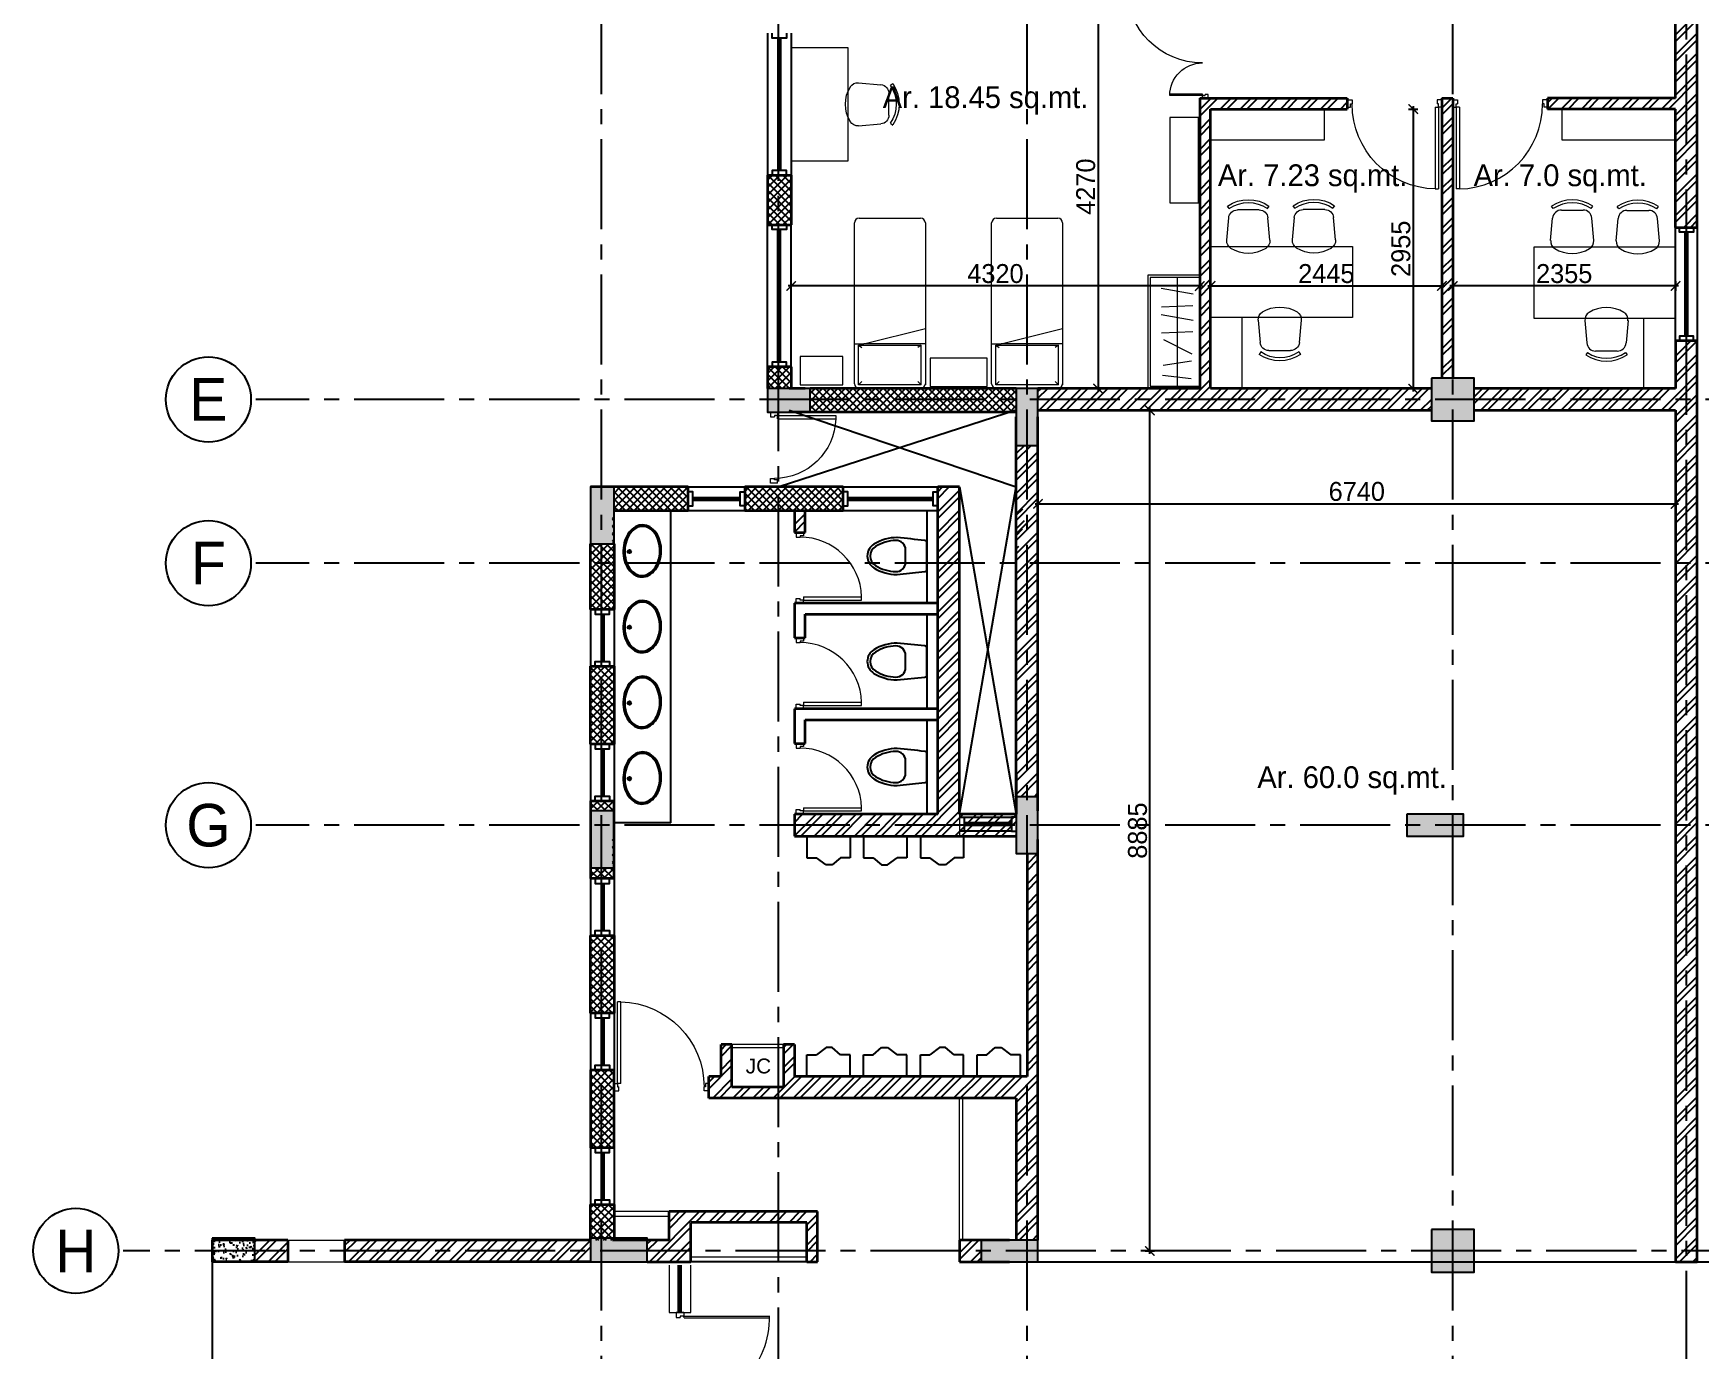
# Model space of a CAD drawing. Header units: millimetres. Extents: x -276609 to 1081398, y -453808 to 472098.
# Drawn here: x 100611 to 118227, y 229226 to 243140 of the extents above; entities that cross this region are included whole.
import ezdxf
from ezdxf.enums import TextEntityAlignment as Align

# ---------------------------------------------------------------- set-up
doc = ezdxf.new("R2010")
doc.units = ezdxf.units.MM
doc.header["$MEASUREMENT"] = 0
doc.linetypes.add('CENTER2', pattern=[28.575, 19.05, -3.175, 3.175, -3.175])
for name, color, linetype in [('A-Anno Tags', 6, 'Continuous'), ('A-Elevation', 4, 'Continuous'), ('A-Sanitory', 181, 'Continuous'), ('A-Steps', 3, 'Continuous'), ('A-Wall Patt', 8, 'Continuous'), ('A-Window', 4, 'Continuous'), ('Anno_Frames', 7, 'Continuous'), ('Anno_Labels', 7, 'Continuous'), ('AREA', 7, 'Continuous'), ('S-Conc Patt', 9, 'Continuous')]:
    doc.layers.add(name, color=color, linetype=linetype)
doc.layers.add('A-Anno-Grid Lines', color=7, linetype='Continuous', true_color=0xbbc3bd)
for name, color, linetype, lineweight in [('A-Detail Lines', 241, 'Continuous', 25), ('A-Door', 4, 'Continuous', 9), ('A-Wall Sec', 1, 'Continuous', 20), ('S-Concrete', 40, 'Continuous', 25)]:
    doc.layers.add(name, color=color, linetype=linetype, lineweight=lineweight)
doc.layers.add('I-Furniture', color=7, linetype='Continuous', lineweight=20, true_color=0xb35900)
doc.styles.get("Standard").update_dxf_attribs({"font": ''})
doc.styles.get('Standard').set_extended_font_data('Gill Sans MT')
doc.dimstyles.new('IIITD_WD_M @ 100', dxfattribs={"dimscale": 100, "dimtxt": 1, "dimasz": 1, "dimexe": 0.5, "dimexo": 0.25, "dimgap": 0.3, "dimtad": 1, "dimdec": 0, "dimrnd": 1, "dimzin": 0, "dimdsep": 46, "dimtxsty": 'Standard', "dimblk": 'ARCHTICK', "dimcen": 0.2, "dimdle": 0.3, "dimclrd": 256, "dimclre": 256, "dimclrt": 256, "dimadec": 0, "dimazin": 0, "dimtfac": 1, "dimtdec": 0, "dimtofl": 0, "dimtmove": 0, "dimatfit": 0, "dimfxl": 0.5, "dimfxlon": 1, "dimtolj": 1, "dimtzin": 0, "dimlwd": -1, "dimlwe": -1, "dimarcsym": 0})
pattern_1 = [(45, (-365189.19, 77736.39), (-106.066017, 106.066017), []), (45, (-365118.48, 77736.39), (-106.066017, 106.066017), [])]
pattern_2 = [(45, (-368696.8, 74681.237), (-39.7747564, 39.7747564), []), (135, (-368696.8, 74681.237), (-39.7747564, -39.7747564), [])]
pattern_3 = [(45, (-368696.8, 75371.237), (-39.7747564, 39.7747564), []), (135, (-368696.8, 75371.237), (-39.7747564, -39.7747564), [])]

# ---------------------------------------------------------------- blocks, each defined once
blk = doc.blocks.new('basin2')
for points in [[(278, -206, 0.12976), (261, -133, 0.106426), (201, -63, 0.084431), (116, -18, 0.073534), (7, 0, 0.073534), (-102, -14, 0.084431), (-188, -55, 0.106426), (-251, -122, 0.12976), (-272, -195, 0.12976), (-254, -269, 0.106426), (-194, -339, 0.084431), (-109, -383, 0.073534), (-1, -402, 0.073534), (108, -388, 0.084431), (195, -347, 0.106426), (258, -279, 0.12976)], [(263, -201, 0.119977), (247, -140, 0.106426), (192, -75, 0.084431), (111, -33, 0.073534), (7, -15, 0.073534), (-97, -28, 0.084431), (-180, -67, 0.106426), (-238, -130, 0.12976), (-257, -196, 0.009633), (-257, -201, 0.119977), (-240, -262, 0.106426), (-185, -327, 0.084431), (-104, -369, 0.073534), (0, -387, 0.073534), (104, -373, 0.084431), (187, -334, 0.106426), (245, -272, 0.12976), (263, -206, 0.009633)]]:
    blk.add_lwpolyline(points, format="xyb", close=True)
for radius in [17.8, 12.2]:
    blk.add_circle((-4, -64), radius)
blk = doc.blocks.new('wc-wh')
at = {"color": 0, "linetype": 'ByBlock'}
for points in [[(315, 195), (22, 165, 0.384412), (0, 140), (0, -140, 0.383904), (22, -165, 0.001434), (314, -195, 0.140641), (560, -125, 0.259738), (630, 0, 0.259738), (560, 125, 0.139471)], [(225, 65), (225, -65, 0.422961), (328, -165, 0.13189), (544, -100, 0.259738), (600, 0, 0.259738), (544, 100, 0.13189), (328, 165, 0.422961)]]:
    blk.add_lwpolyline(points, format="xyb", close=True, dxfattribs=at)
blk.add_arc((316, -170), 25, 264.2811, 270.16, dxfattribs=at)
blk = doc.blocks.new('urinal1')
for p, q in [((0, 228.6), (228.6, 228.6)), ((0, 228.6), (0, -228.6)), ((228.6, 228.6), (228.6, 127)), ((304.8, 25.4), (228.6, 127)), ((304.8, -38.1), (304.8, 25.4)), ((228.6, -127), (304.8, -38.1)), ((228.6, -228.6), (228.6, -127)), ((0, -228.6), (228.6, -228.6))]:
    blk.add_line(p, q)
blk = doc.blocks.new('ABL_Door_S - 1000 x 2100-11-3 Second Floor Lvl')
at = {"layer": 'A-Door', "color": 5}
for p, q in [((-500, 38), (-450, 38)), ((-500, -38), (-500, 38)), ((-450, 38), (-450, -3)), ((450, 38), (450, -3)), ((500, 38), (450, 38)), ((500, -38), (500, 38)), ((-500, -38), (-465, -38)), ((-465, -3), (-450, -3)), ((-465, -38), (-465, -3)), ((-430, -38), (-465, -38)), ((465, -3), (450, -3)), ((465, -38), (465, -3)), ((500, -38), (465, -38))]:
    blk.add_line(p, q, dxfattribs=at)
at = {"layer": 'A-Door', "color": 5, "lineweight": 18}
for p, q in [((-465, -38), (-465, -902)), ((-430, -38), (-430, -902)), ((-430, -902), (-465, -902))]:
    blk.add_line(p, q, dxfattribs=at)
at = {"layer": 'A-Door'}
blk.add_arc((-450, -3), 900, 271.2733, 0, dxfattribs=at)
blk = doc.blocks.new('ABL_Door_S - 750 x 2100-5-3 Second Floor Lvl')
at = {"layer": 'A-Door', "color": 5, "lineweight": 18}
for p, q in [((-375, 38), (-325, 38)), ((-375, -38), (-375, 38)), ((-325, 38), (-325, -3)), ((325, 38), (325, -3)), ((375, 38), (325, 38)), ((375, -38), (375, 38)), ((-375, -38), (-340, -38)), ((-340, -3), (-325, -3)), ((-340, -38), (-340, -3)), ((-340, -38), (-340, -652)), ((-305, -38), (-340, -38)), ((-305, -38), (-305, -652)), ((340, -3), (325, -3)), ((340, -38), (340, -3)), ((375, -38), (340, -38))]:
    blk.add_line(p, q, dxfattribs=at)
blk.add_lwpolyline([(-340, -652), (-305, -652)], dxfattribs=at)
at = {"layer": 'A-Door', "lineweight": 18}
blk.add_arc((-325, -3), 650, 271.7632, 0, dxfattribs=at)
blk = doc.blocks.new('erer')
at = {"layer": 'A-Door', "color": 5, "lineweight": 18}
for p, q in [((476029, 155439), (476029, 154939)), ((476259, 154939), (476259, 155439)), ((476029, 154939), (476259, 154939)), ((476102, 154939), (476102, 154884)), ((476185, 154939), (476102, 154939)), ((476102, 154884), (476147, 154884)), ((476147, 154900), (476147, 154884)), ((476185, 154900), (476147, 154900)), ((476185, 154939), (476185, 154900)), ((476185, 154884), (476185, 154900)), ((476188, 154900), (477090, 154900)), ((476188, 154882), (477090, 154882)), ((476029, 152939), (476029, 152439)), ((476259, 152939), (476029, 152939)), ((476102, 152995), (476147, 152995)), ((476102, 152939), (476102, 152995)), ((476185, 152939), (476102, 152939)), ((476147, 152978), (476147, 152995)), ((476185, 152978), (476147, 152978)), ((476185, 152995), (476185, 152978)), ((476185, 152939), (476185, 152978)), ((476188, 152996), (477090, 152996)), ((476188, 152978), (477090, 152978)), ((476259, 152439), (476259, 152939))]:
    blk.add_line(p, q, dxfattribs=at)
at = {"layer": 'A-Door', "lineweight": 18}
for centre, start, end in [((476147, 154882), 269.9841, 1.3064), ((476147, 152996), 358.6936, 90.0159)]:
    blk.add_arc(centre, 943, start, end, dxfattribs=at)
at = {"layer": 'A-Window', "color": 2, "lineweight": 60}
for p, q in [((476144, 154939), (476144, 155439)), ((476144, 152939), (476144, 152439))]:
    blk.add_line(p, q, dxfattribs=at)
blk = doc.blocks.new('din v1')
at = {"layer": 'A-Window', "color": 2, "lineweight": 60}
blk.add_line((474051, 158052), (474051, 157552), dxfattribs=at)
at = {"layer": 'A-Window'}
for points in [[(473926, 158102), (473926, 157502)], [(473976, 158102), (473976, 158052), (474126, 158052), (474126, 158102)], [(474176, 158102), (474176, 157502)], [(473976, 157502), (473976, 157552), (474126, 157552), (474126, 157502)]]:
    blk.add_lwpolyline(points, dxfattribs=at)
blk = doc.blocks.new('din v2')
at = {"layer": 'A-Window', "color": 2, "lineweight": 60}
blk.add_line((477919, 162849), (478819, 162849), dxfattribs=at)
at = {"layer": 'A-Window'}
for points in [[(477869, 162974), (478869, 162974)], [(477869, 162774), (477919, 162774), (477919, 162924), (477869, 162924)], [(478869, 162774), (478819, 162774), (478819, 162924), (478869, 162924)], [(477869, 162724), (478869, 162724)]]:
    blk.add_lwpolyline(points, dxfattribs=at)
blk = doc.blocks.new('din w3')
at = {"layer": 'A-Window', "color": 2, "lineweight": 60}
blk.add_line((477594, 164984), (477594, 166384), dxfattribs=at)
at = {"layer": 'A-Window'}
for points in [[(477469, 164934), (477469, 166434)], [(477669, 166434), (477669, 166384), (477519, 166384), (477519, 166434)], [(477719, 164934), (477719, 166434)], [(477669, 164934), (477669, 164984), (477519, 164984), (477519, 164934)]]:
    blk.add_lwpolyline(points, dxfattribs=at)
blk = doc.blocks.new('din w2')
at = {"layer": 'A-Window', "color": 2, "lineweight": 60}
blk.add_line((485502, 164786), (485502, 165886), dxfattribs=at)
at = {"layer": 'A-Window'}
for points in [[(485387, 164736), (485387, 165936)], [(485577, 165936), (485577, 165886), (485427, 165886), (485427, 165936)], [(485617, 164736), (485617, 165936)], [(485577, 164736), (485577, 164786), (485427, 164786), (485427, 164736)]]:
    blk.add_lwpolyline(points, dxfattribs=at)
blk = doc.blocks.new('Big Door Garbage')
at = {"layer": 'A-Door', "color": 5, "lineweight": 18}
for p, q in [((-12550, 128778), (-12500, 128778)), ((-12550, 128703), (-12550, 128778)), ((-12550, 128703), (-12515, 128703)), ((-12515, 128738), (-12500, 128738)), ((-12515, 128703), (-12515, 128738)), ((-12515, 128703), (-12515, 128273)), ((-12499, 128703), (-12515, 128703)), ((-12500, 128778), (-12500, 128738)), ((-12499, 128703), (-12499, 128273)), ((-11101, 128703), (-11101, 127703)), ((-11101, 128703), (-11085, 128703)), ((-11100, 128778), (-11100, 128738)), ((-11050, 128778), (-11100, 128778)), ((-11085, 128738), (-11100, 128738)), ((-11085, 128703), (-11085, 128738)), ((-11050, 128703), (-11085, 128703)), ((-11085, 128703), (-11085, 127703)), ((-11050, 128703), (-11050, 128778))]:
    blk.add_line(p, q, dxfattribs=at)
at = {"layer": 'A-Door', "lineweight": 18}
for centre, radius, start, end in [((-12515, 128703), 430, 270, 0), ((-11085, 128703), 1000, 180, 270)]:
    blk.add_arc(centre, radius, start, end, dxfattribs=at)
blk = doc.blocks.new('A$C0E3E786B')
at = {"layer": 'I-Furniture', "ltscale": 0.1}
for p, q in [((-1905, 916), (-205, 916)), ((-1481, 916), (-1481, 816)), ((-1955, 216), (-1955, 866)), ((-1915, 872), (-1881, 837)), ((-1915, 872), (-1495, 872)), ((-1915, 211), (-1915, 872)), ((-1495, 872), (-1521, 837)), ((-1495, 872), (-1495, 211)), ((-1481, 166), (-1481, 816)), ((-1481, 816), (-1320, 166)), ((-155, 866), (-155, 216)), ((-1915, 211), (-1881, 246)), ((-1915, 211), (-1495, 211)), ((-1495, 211), (-1521, 246)), ((-1915, 166), (-1915, 167)), ((-205, 166), (-1915, 166))]:
    blk.add_line(p, q, dxfattribs=at)
for centre, start, end in [((-1905, 866), 90, 180), ((-205, 866), 0, 90), ((-1905, 216), 180, 270), ((-205, 216), 270, 0)]:
    blk.add_arc(centre, 50, start, end, dxfattribs=at)
blk = doc.blocks.new('chair1')
at = {"layer": 'I-Furniture'}
for p, q in [((-320, 228), (-84, 207)), ((16, 201), (42, 219)), ((1, 115), (1, -115)), ((-320, -228), (-84, -207)), ((16, -201), (42, -219))]:
    blk.add_line(p, q, dxfattribs=at)
for centre, radius, start, end in [((-108, 0), 351, 148.407, 211.593), ((-328, 135), 92.9, 85.0303, 148.407), ((-92, 115), 92.9, 0, 85.0303), ((-278, 0), 356, 325.6197, 34.3803), ((-278, 0), 387, 325.6197, 34.3803), ((-92, -115), 92.9, 274.9697, 0), ((-328, -135), 92.9, 211.593, 274.9697)]:
    blk.add_arc(centre, radius, start, end, dxfattribs=at)
blk = doc.blocks.new('A$C30AF02BA')
at = {"layer": 'I-Furniture', "color": 9, "ltscale": 0.1, "true_color": 0xbababa}
for p, q in [((-380, 1063), (-77, 1095)), ((-224, 28), (-224, 1178)), ((-73, 913), (-374, 958)), ((-369, 684), (-70, 837)), ((-390, 615), (-60, 601)), ((-55, 482), (-393, 423)), ((-55, 207), (-393, 147)), ((-390, 340), (-60, 326))]:
    blk.add_line(p, q, dxfattribs=at)
at = {"layer": 'I-Furniture', "ltscale": 0.1}
blk.add_lwpolyline([(-537, 3), (-537, 1203), (13, 1203), (13, 3)], close=True, dxfattribs=at)
blk.add_lwpolyline([(13, 28), (-512, 28), (-512, 1178), (13, 1178)], dxfattribs=at)
blk = doc.blocks.new('_ArchTick')
at = {"color": 0, "linetype": 'ByBlock', "const_width": 0.15}
blk.add_lwpolyline([(-0.5, -0.5), (0.5, 0.5)], dxfattribs=at)
blk = doc.blocks.new('*D640')
at = {"layer": 'A-Detail Lines', "transparency": 16777216}
for p, q in [((111232, 238217), (111232, 238117)), ((117972, 238217), (117972, 238117)), ((111202, 238167), (118002, 238167))]:
    blk.add_line(p, q, dxfattribs=at)
at = {"layer": 'A-Detail Lines', "transparency": 16777216, "xscale": 100, "yscale": 100, "zscale": 100, "rotation": 180}
blk.add_blockref('_ArchTick', (111232, 238167), dxfattribs=at)
at = {"layer": 'A-Detail Lines', "transparency": 16777216, "xscale": 100, "yscale": 100, "zscale": 100}
blk.add_blockref('_ArchTick', (117972, 238167), dxfattribs=at)
at = {"layer": 'A-Detail Lines', "transparency": 16777216, "insert": (114602, 238297), "char_height": 200, "attachment_point": 5}
blk.add_mtext('\\A1;6740', dxfattribs=at)
blk = doc.blocks.new('*D641')
at = {"layer": 'A-Detail Lines', "transparency": 16777216}
for p, q in [((112365, 239155), (112465, 239155)), ((112415, 230240), (112415, 239185)), ((112365, 230270), (112465, 230270))]:
    blk.add_line(p, q, dxfattribs=at)
at = {"layer": 'A-Detail Lines', "transparency": 16777216, "xscale": 100, "yscale": 100, "zscale": 100}
for p, rotation in [((112415, 239155), 90), ((112415, 230270), 270)]:
    blk.add_blockref('_ArchTick', p, dxfattribs=dict(at, rotation=rotation))
at = {"layer": 'A-Detail Lines', "transparency": 16777216, "insert": (112285, 234713), "char_height": 200, "attachment_point": 5, "rotation": 90}
blk.add_mtext('\\A1;8885', dxfattribs=at)
blk = doc.blocks.new('*D612')
at = {"layer": 'A-Detail Lines', "transparency": 16777216}
for p, q in [((118002, 240470), (115587, 240470)), ((115617, 240520), (115617, 240420)), ((117972, 240520), (117972, 240420))]:
    blk.add_line(p, q, dxfattribs=at)
at = {"layer": 'A-Detail Lines', "transparency": 16777216, "xscale": 100, "yscale": 100, "zscale": 100, "rotation": 180}
blk.add_blockref('_ArchTick', (115617, 240470), dxfattribs=at)
at = {"layer": 'A-Detail Lines', "transparency": 16777216, "xscale": 100, "yscale": 100, "zscale": 100}
blk.add_blockref('_ArchTick', (117972, 240470), dxfattribs=at)
at = {"layer": 'A-Detail Lines', "transparency": 16777216, "insert": (116795, 240600), "char_height": 200, "attachment_point": 5}
blk.add_mtext('\\A1;2355', dxfattribs=at)
blk = doc.blocks.new('*D642')
at = {"layer": 'A-Detail Lines', "transparency": 16777216}
for p, q in [((115149, 242340), (115249, 242340)), ((115199, 242370), (115199, 239355)), ((115149, 239385), (115249, 239385))]:
    blk.add_line(p, q, dxfattribs=at)
at = {"layer": 'A-Detail Lines', "transparency": 16777216, "xscale": 100, "yscale": 100, "zscale": 100}
for p, rotation in [((115199, 242340), 90), ((115199, 239385), 270)]:
    blk.add_blockref('_ArchTick', p, dxfattribs=dict(at, rotation=rotation))
at = {"layer": 'A-Detail Lines', "transparency": 16777216, "insert": (115069, 240863), "char_height": 200, "attachment_point": 5, "rotation": 90}
blk.add_mtext('\\A1;2955', dxfattribs=at)
blk = doc.blocks.new('*D613')
at = {"layer": 'A-Detail Lines', "transparency": 16777216}
for p, q in [((113027, 240470), (115532, 240470)), ((113057, 240420), (113057, 240520)), ((115502, 240420), (115502, 240520))]:
    blk.add_line(p, q, dxfattribs=at)
at = {"layer": 'A-Detail Lines', "transparency": 16777216, "xscale": 100, "yscale": 100, "zscale": 100, "rotation": 180}
blk.add_blockref('_ArchTick', (113057, 240470), dxfattribs=at)
at = {"layer": 'A-Detail Lines', "transparency": 16777216, "xscale": 100, "yscale": 100, "zscale": 100}
blk.add_blockref('_ArchTick', (115502, 240470), dxfattribs=at)
at = {"layer": 'A-Detail Lines', "transparency": 16777216, "insert": (114280, 240600), "char_height": 200, "attachment_point": 5}
blk.add_mtext('\\A1;2445', dxfattribs=at)
blk = doc.blocks.new('*D643')
at = {"layer": 'A-Detail Lines', "transparency": 16777216}
for p, q in [((111817, 243655), (111917, 243655)), ((111867, 243685), (111867, 239355)), ((111817, 239385), (111917, 239385))]:
    blk.add_line(p, q, dxfattribs=at)
at = {"layer": 'A-Detail Lines', "transparency": 16777216, "xscale": 100, "yscale": 100, "zscale": 100}
for p, rotation in [((111867, 243655), 90), ((111867, 239385), 270)]:
    blk.add_blockref('_ArchTick', p, dxfattribs=dict(at, rotation=rotation))
at = {"layer": 'A-Detail Lines', "transparency": 16777216, "insert": (111737, 241520), "char_height": 200, "attachment_point": 5, "rotation": 90}
blk.add_mtext('\\A1;4270', dxfattribs=at)
blk = doc.blocks.new('*D644')
at = {"layer": 'A-Detail Lines', "transparency": 16777216}
for p, q in [((112972, 240470), (108592, 240470)), ((108622, 240470), (108622, 240520)), ((112942, 240470), (112942, 240520))]:
    blk.add_line(p, q, dxfattribs=at)
at = {"layer": 'A-Detail Lines', "transparency": 16777216, "xscale": 100, "yscale": 100, "zscale": 100, "rotation": 180}
blk.add_blockref('_ArchTick', (108622, 240470), dxfattribs=at)
at = {"layer": 'A-Detail Lines', "transparency": 16777216, "xscale": 100, "yscale": 100, "zscale": 100}
blk.add_blockref('_ArchTick', (112942, 240470), dxfattribs=at)
at = {"layer": 'A-Detail Lines', "transparency": 16777216, "insert": (110782, 240600), "char_height": 200, "attachment_point": 5}
blk.add_mtext('\\A1;4320', dxfattribs=at)
blk = doc.blocks.new('Grid Head')
blk.add_circle((0, 0), 3)
at = {"layer": 'Anno_Labels'}
blk.add_attdef('GRID_NAME', text='', height=3, dxfattribs=at).set_placement((0, 0), align=Align.MIDDLE_CENTER)

msp = doc.modelspace()

# ---------------------------------------------------------------- hatches: boundary and pattern name
at = {"layer": 'A-Wall Patt'}
h = msp.add_hatch(dxfattribs=at)
h.set_pattern_fill('ANSI32', color=256, scale=400, style=0)
h.set_pattern_definition(pattern_1)
h.paths.add_polyline_path([(116966.9, 242455.5), (116617, 242455.5), (116617, 242340.5), (116966.9, 242340.5)])
h.paths.add_polyline_path([(118202, 243885.5), (117972, 243885.5), (117972, 242455.5), (116966.9, 242455.5), (116966.9, 242340.5), (117972, 242340.5), (117972, 241089.5), (118202, 241089.5)])
h = msp.add_hatch(dxfattribs=at)
h.set_pattern_fill('ANSI32', color=256, scale=400, style=0)
h.set_pattern_definition(pattern_1)
h.paths.add_polyline_path([(114567, 239385.5), (113057, 239385.5), (113057, 242340.5), (114502, 242340.5), (114502, 242455.5), (112942, 242455.5), (112942, 239385.5), (112167.2, 239385.5), (112167.2, 239155.5), (114567, 239155.5)])
h.paths.add_polyline_path([(115392, 239385.5), (114567, 239385.5), (114567, 239155.5), (115392, 239155.5)])
h.paths.add_polyline_path([(112167.2, 239385.5), (111232, 239385.5), (111232, 239155.5), (112167.2, 239155.5)])
h = msp.add_hatch(dxfattribs=at)
h.set_pattern_fill('ANSI32', color=256, scale=400, style=0)
h.set_pattern_definition(pattern_1)
h.paths.add_polyline_path([(115617, 242455.5), (115502, 242455.5), (115502, 239495.5), (115617, 239495.5)])
h = msp.add_hatch(dxfattribs=at)
h.set_pattern_fill('ANSI37', color=256, scale=450, angle=360, style=0)
h.set_pattern_definition([(45, (-369096.8, 74681.237), (-39.7747564, 39.7747564), []), (135, (-369096.8, 74681.237), (-39.7747564, -39.7747564), [])])
h.paths.add_polyline_path([(108622, 241640.5), (108602, 241640.5), (108602, 241115.5), (108622, 241115.5)])
h.paths.add_polyline_path([(108602, 241640.5), (108372, 241640.5), (108372, 241115.5), (108602, 241115.5)])
h = msp.add_hatch(dxfattribs=at)
h.set_pattern_fill('ANSI32', color=256, scale=400, style=0)
h.set_pattern_definition(pattern_1)
h.paths.add_polyline_path([(115842, 239385.5), (115842, 239155.5), (117972, 239155.5), (117972, 230155.5), (118202, 230155.5), (118202, 239889.5), (117972, 239889.5), (117972, 239385.5)])
h = msp.add_hatch(dxfattribs=at)
h.set_pattern_fill('ANSI37', color=256, scale=450, angle=360, style=0)
h.set_pattern_definition([(45, (-365189.19, 77736.39), (-39.7747564, 39.7747564), []), (135, (-365189.19, 77736.39), (-39.7747564, -39.7747564), [])])
h.paths.add_polyline_path([(108622, 239615.5), (108487, 239615.5), (108487, 239385.5), (108622, 239385.5)])
h.paths.add_polyline_path([(108487, 239615.5), (108372, 239615.5), (108372, 239385.5), (108487, 239385.5)])
h = msp.add_hatch(dxfattribs=at)
h.set_pattern_fill('ANSI37', color=256, scale=450, angle=360, style=0)
h.set_pattern_definition(pattern_2)
h.paths.add_polyline_path([(111002, 239155.5), (108822, 239155.5), (108822, 239143), (108822, 239135.5), (110970.3, 239135.5)])
h.paths.add_polyline_path([(111002, 239385.5), (108822, 239385.5), (108822, 239155.5), (111002, 239155.5)])
h = msp.add_hatch(dxfattribs=at)
h.set_pattern_fill('ANSI32', color=256, scale=400, style=0)
h.set_pattern_definition(pattern_1)
h.paths.add_polyline_path([(111232, 238785.5), (111002, 238785.5), (111002, 237655.5), (111002, 237425.5), (111002, 237319.3), (111002, 235070.5), (111232, 235070.5)])
h = msp.add_hatch(dxfattribs=at)
h.set_pattern_fill('ANSI37', color=256, scale=450, style=0)
h.set_pattern_definition([(45, (106639.75, 237452.884), (-39.7748, 39.7748), []), (135, (106639.75, 237452.884), (-39.7748, -39.7748), [])])
h.paths.add_polyline_path([(106752, 237745.5), (106502, 237745.5), (106502, 237050.5), (106752, 237050.5)])
h.paths.add_polyline_path([(107532, 238345.5), (106752, 238345.5), (106752, 238095.5), (107532, 238095.5)])
h = msp.add_hatch(dxfattribs=at)
h.set_pattern_fill('ANSI37', color=256, scale=450, angle=360, style=0)
h.set_pattern_definition(pattern_3)
h.paths.add_polyline_path([(109172, 238345.5), (108132, 238345.5), (108132, 238095.5), (109172, 238095.5)])
h = msp.add_hatch(dxfattribs=at)
h.set_pattern_fill('ANSI32', color=256, scale=400, style=0)
h.set_pattern_definition(pattern_1)
h.paths.add_polyline_path([(110402, 238345.5), (110172, 238345.5), (110172, 235419.7), (110402, 235419.7)])
h.paths.add_polyline_path([(110402, 235419.7), (110172, 235419.7), (110172, 234885.5), (108657, 234885.5), (108657, 234655.5), (111002, 234655.5), (111002, 234885.5), (110402, 234885.5)])
h = msp.add_hatch(dxfattribs=at)
h.set_pattern_fill('ANSI37', color=256, scale=450, angle=360, style=0)
h.set_pattern_definition(pattern_3)
h.paths.add_polyline_path([(106752, 238045.5), (106732, 238045.5), (106732, 237740.5), (106752, 237740.5)])
h = msp.add_hatch(dxfattribs=at)
h.set_pattern_fill('ANSI32', color=256, scale=450, angle=360, style=0)
h.set_pattern_definition([(45, (-368696.8, 75371.24), (-119.32427, 119.32427), []), (45, (-368617.25, 75371.24), (-119.32427, 119.32427), [])])
h.paths.add_polyline_path([(108772, 238095.5), (108657, 238095.5), (108657, 237865.5), (108772, 237865.5)])
h = msp.add_hatch(dxfattribs=at)
h.set_pattern_fill('ANSI32', color=256, scale=400, style=0)
h.set_pattern_definition([(45, (-365189.19, 78426.39), (-106.066017, 106.066017), []), (45, (-365118.48, 78426.39), (-106.066017, 106.066017), [])])
h.paths.add_polyline_path([(111117, 238115.5), (111002, 238115.5), (111002, 237596)], flags=17)
h = msp.add_hatch(dxfattribs=at)
h.set_pattern_fill('ANSI37', color=256, scale=450, angle=360, style=0)
h.set_pattern_definition(pattern_2)
h.paths.add_polyline_path([(106617, 236450.5), (106502, 236450.5), (106502, 235628), (106617, 235628)])
h = msp.add_hatch(dxfattribs=at)
h.set_pattern_fill('ANSI37', color=256, scale=450, angle=360, style=0)
h.set_pattern_definition(pattern_2)
h.paths.add_polyline_path([(106732, 236450.5), (106617, 236450.5), (106617, 235628), (106732, 235628)])
h = msp.add_hatch(dxfattribs=at)
h.set_pattern_fill('ANSI37', color=256, scale=450, angle=360, style=0)
h.set_pattern_definition(pattern_2)
h.paths.add_polyline_path([(106752, 236450.5), (106732, 236450.5), (106732, 235628), (106752, 235628)])
h = msp.add_hatch(dxfattribs=at)
h.set_pattern_fill('ANSI37', color=256, scale=450, angle=360, style=0)
h.set_pattern_definition(pattern_2)
h.paths.add_polyline_path([(106617, 235028), (106502, 235028), (106502, 234920.5), (106617, 234920.5)])
h = msp.add_hatch(dxfattribs=at)
h.set_pattern_fill('ANSI37', color=256, scale=450, angle=360, style=0)
h.set_pattern_definition(pattern_2)
h.paths.add_polyline_path([(106732, 235028), (106617, 235028), (106617, 234920.5), (106732, 234920.5)])
h = msp.add_hatch(dxfattribs=at)
h.set_pattern_fill('ANSI37', color=256, scale=450, angle=360, style=0)
h.set_pattern_definition(pattern_2)
h.paths.add_polyline_path([(106732, 234920.5), (106752, 234920.5), (106752, 235028), (106732, 235028)])
h = msp.add_hatch(dxfattribs=at)
h.set_pattern_fill('ANSI37', color=256, scale=450, angle=360, style=0)
h.set_pattern_definition(pattern_2)
h.paths.add_polyline_path([(106752, 234620.5), (106732, 234620.5), (106732, 234447.5), (106752, 234447.5)])
h = msp.add_hatch(dxfattribs=at)
h.set_pattern_fill('ANSI32', color=256, scale=400, style=0)
h.set_pattern_definition(pattern_1)
h.paths.add_polyline_path([(111232, 234470.5), (111117, 234470.5), (111117, 232115.5), (108657, 232115.5), (108657, 232450.5), (108542, 232450.5), (108542, 232000.5), (107997, 232000.5), (107997, 232450.5), (107882, 232450.5), (107882, 232115.5), (107752, 232115.5), (107752, 231885.5), (111002, 231885.5), (111002, 230385.5), (111232, 230385.5)])
h = msp.add_hatch(dxfattribs=at)
h.set_pattern_fill('ANSI37', color=256, scale=450, angle=360, style=0)
h.set_pattern_definition(pattern_2)
h.paths.add_polyline_path([(106617, 234320.5), (106502, 234320.5), (106502, 234205.5), (106617, 234205.5)])
h = msp.add_hatch(dxfattribs=at)
h.set_pattern_fill('ANSI37', color=256, scale=450, angle=360, style=0)
h.set_pattern_definition(pattern_2)
h.paths.add_polyline_path([(106732, 234320.5), (106617, 234320.5), (106617, 234205.5), (106732, 234205.5)])
h = msp.add_hatch(dxfattribs=at)
h.set_pattern_fill('ANSI37', color=256, scale=450, angle=360, style=0)
h.set_pattern_definition(pattern_2)
h.paths.add_polyline_path([(106752, 234447.5), (106732, 234447.5), (106732, 234205.5), (106752, 234205.5)])
h = msp.add_hatch(dxfattribs=at)
h.set_pattern_fill('ANSI37', color=256, scale=450, angle=360, style=0)
h.set_pattern_definition(pattern_2)
h.paths.add_polyline_path([(106617, 233605.5), (106502, 233605.5), (106502, 232783), (106617, 232783)])
h = msp.add_hatch(dxfattribs=at)
h.set_pattern_fill('ANSI37', color=256, scale=450, angle=360, style=0)
h.set_pattern_definition(pattern_2)
h.paths.add_polyline_path([(106732, 233605.5), (106617, 233605.5), (106617, 232783), (106732, 232783)])
h = msp.add_hatch(dxfattribs=at)
h.set_pattern_fill('ANSI37', color=256, scale=450, angle=360, style=0)
h.set_pattern_definition(pattern_2)
h.paths.add_polyline_path([(106752, 233605.5), (106732, 233605.5), (106732, 232783), (106752, 232783)])
h = msp.add_hatch(dxfattribs=at)
h.set_pattern_fill('ANSI37', color=256, scale=450, angle=360, style=0)
h.set_pattern_definition(pattern_2)
h.paths.add_polyline_path([(106752, 232183), (106502, 232183), (106502, 231360.5), (106752, 231360.5)])
h = msp.add_hatch(dxfattribs=at)
h.set_pattern_fill('ANSI32', color=256, scale=400, style=0)
h.set_pattern_definition(pattern_1)
h.paths.add_polyline_path([(106502, 230385.5), (103902, 230385.5), (103902, 230155.5), (106502, 230155.5)])
h.paths.add_polyline_path([(102952, 230385.5), (102952, 230155.5), (103302, 230155.5), (103302, 230385.5)])
h.paths.add_polyline_path([(107102, 230385.5), (107102, 230155.5), (107562, 230155.5), (107562, 230570.5), (108787, 230570.5), (108787, 230155.5), (108902, 230155.5), (108902, 230685.5), (107332, 230685.5), (107332, 230385.5)])
h = msp.add_hatch(dxfattribs=at)
h.set_pattern_fill('ANSI37', color=256, scale=450, angle=360, style=0)
h.set_pattern_definition(pattern_2)
h.paths.add_polyline_path([(106502, 230495.8), (106617, 230495.8), (106617, 230760.2), (106502, 230760.2)])
h = msp.add_hatch(dxfattribs=at)
h.set_pattern_fill('ANSI37', color=256, scale=450, angle=360, style=0)
h.set_pattern_definition(pattern_2)
h.paths.add_polyline_path([(106617, 230495.8), (106732, 230495.8), (106732, 230760.2), (106617, 230760.2)])
h = msp.add_hatch(dxfattribs=at)
h.set_pattern_fill('ANSI37', color=256, scale=450, angle=360, style=0)
h.set_pattern_definition(pattern_2)
h.paths.add_polyline_path([(106752, 230760.2), (106732, 230760.2), (106732, 230685.5), (106752, 230685.5)])
h = msp.add_hatch(dxfattribs=at)
h.set_pattern_fill('ANSI37', color=256, scale=450, angle=360, style=0)
h.set_pattern_definition(pattern_2)
h.paths.add_polyline_path([(106732, 230495.8), (106752, 230495.8), (106752, 230675.5), (106732, 230685.5)])
h = msp.add_hatch(dxfattribs=at)
h.set_pattern_fill('ANSI37', color=256, scale=450, angle=360, style=0)
h.set_pattern_definition(pattern_2)
h.paths.add_polyline_path([(106617, 230495.8), (106502, 230495.8), (106502, 230385.5), (106617, 230385.5)])
h = msp.add_hatch(dxfattribs=at)
h.set_pattern_fill('ANSI37', color=256, scale=450, angle=360, style=0)
h.set_pattern_definition(pattern_2)
h.paths.add_polyline_path([(106732, 230495.8), (106617, 230495.8), (106617, 230385.5), (106732, 230385.5)])
h = msp.add_hatch(dxfattribs=at)
h.set_pattern_fill('ANSI37', color=256, scale=450, angle=360, style=0)
h.set_pattern_definition(pattern_2)
h.paths.add_polyline_path([(106752, 230495.8), (106732, 230495.8), (106732, 230385.5), (106752, 230395.5)])
h = msp.add_hatch(dxfattribs=at)
h.set_pattern_fill('ANSI37', color=256, scale=450, angle=360, style=0)
h.set_pattern_definition(pattern_2)
h.paths.add_polyline_path([(106752, 230395.5), (106732, 230385.5), (106752, 230385.5)], flags=17)
h = msp.add_hatch(dxfattribs=at)
h.set_pattern_fill('ANSI32', color=256, scale=400, style=0)
h.set_pattern_definition(pattern_1)
h.paths.add_polyline_path([(110632, 230385.5), (110402, 230385.5), (110402, 230155.5), (110632, 230155.5)])
at = {"layer": 'S-Conc Patt'}
for points in [[(115392, 239495.5), (115392, 239045.5), (115842, 239045.5), (115842, 239495.5)], [(108822, 239135.5), (108822, 239385.5), (108372, 239385.5), (108372, 239135.5)], [(111232, 239385.5), (111002, 239385.5), (111002, 238785.5), (111232, 238785.5)], [(106752, 238345.5), (106502, 238345.5), (106502, 237745.5), (106752, 237745.5)], [(111232, 235070.5), (111002, 235070.5), (111002, 234470.5), (111232, 234470.5)], [(106752, 234920.5), (106502, 234920.5), (106502, 234320.5), (106752, 234320.5)], [(115132, 234885.5), (115132, 234655.5), (115732, 234655.5), (115732, 234885.5)], [(115392, 230495.5), (115392, 230045.5), (115842, 230045.5), (115842, 230495.5)], [(106502, 230405.5), (106502, 230155.5), (107102, 230155.5), (107102, 230405.5)], [(110632, 230385.5), (110632, 230155.5), (111232, 230155.5), (111232, 230385.5)]]:
    msp.add_hatch(color=8, dxfattribs=at).paths.add_polyline_path(points)
h = msp.add_hatch(dxfattribs=at)
h.set_pattern_fill('AR-CONC', color=8, scale=20, style=0)
h.set_pattern_definition([(50, (-1171887.5, 1291771.16), (143.4520365, -12.550427), [15, -165]), (355, (-1171887.5, 1291771.16), (-27.750267, 150.438427), [12, -132]), (100.4514, (-1171875.54, 1291770.12), (115.701876, 137.887908), [12.748038, -140.228422]), (46.1842, (-1171887.5, 1291811.16), (213.44821, -33.103803), [22.5, -247.5]), (96.6356, (-1171869.7, 1291808.4), (186.93254, 194.823574), [19.122058, -210.3426]), (351.1842, (-1171887.5, 1291811.16), (186.93239, 194.82372), [18, -198]), (21, (-1171867.5, 1291801.16), (119.3814104, -80.523778), [15, -165]), (326, (-1171867.5, 1291801.16), (48.663066, 145.030009), [12, -132]), (71.4514, (-1171857.55, 1291794.45), (168.044526, 64.506099), [12.748038, -140.228422]), (37.5, (-1171887.5, 1291771.163), (2.431971, 66.5787708), [0, -130.4, 0, -134, 0, -132.5]), (7.5, (-1171887.5, 1291771.16), (52.6139075, 78.8823424), [0, -76.4, 0, -127.4, 0, -50.5]), (327.5, (-1171932.1, 1291771.16), (106.7644872, -4.5109743), [0, -50, 0, -156, 0, -207]), (317.5, (-1171952.1, 1291771.16), (116.637234, 20.0209965), [0, -65, 0, -103.6, 0, -147])])
h.paths.add_polyline_path([(102502, 230405.5), (102502, 230155.5), (102952, 230155.5), (102952, 230405.5)])

# ---------------------------------------------------------------- linework, layer by layer
at = {"layer": 'A-Anno-Grid Lines', "linetype": 'CENTER2', "ltscale": 50}
for p, q in [((115617, 208207.5), (115617, 255052)), ((118087, 227676.9), (118087, 255052)), ((106617, 208207.5), (106617, 253948.3)), ((108487, 207289.9), (108487, 253998.6)), ((111117, 208207.5), (111117, 253948.3)), ((147817.4, 239270.5), (102962, 239270.5)), ((147817.4, 237540.5), (102962, 237540.5)), ((147817.4, 234770.5), (102962, 234770.5)), ((151848.2, 230270.5), (101560.9, 230270.5))]:
    msp.add_line(p, q, dxfattribs=at)
at = {"layer": 'A-Detail Lines'}
for p, q in [((111002, 239155.5), (108494.8, 238345.5)), ((108602, 239155.5), (111002, 238345.5)), ((110402, 234885.5), (111002, 238345.5)), ((110402, 238345.5), (111002, 234885.5)), ((108787, 230155.5), (107562, 230155.5))]:
    msp.add_line(p, q, dxfattribs=at)
at = {"layer": 'A-Door'}
for p, q in [((110402, 230385.5), (110402, 231885.5)), ((110437, 230385.5), (110437, 231885.5)), ((103302, 230385.5), (103902, 230385.5)), ((103302, 230155.5), (103902, 230155.5))]:
    msp.add_line(p, q, dxfattribs=at)
for points in [[(108542, 232450.5), (107997, 232450.5)], [(108542, 232415.5), (107997, 232415.5)], [(107332, 230685.5), (106752, 230685.5)], [(107332, 230635.5), (106752, 230635.5)], [(108787, 230205.5), (107562, 230205.5)], [(108787, 230155.5), (107562, 230155.5)]]:
    msp.add_lwpolyline(points, dxfattribs=at)
at = {"layer": 'A-Elevation'}
for p, q in [((107352, 234795.5), (107352, 238095.5)), ((110057, 238093.2), (110057, 237115.5)), ((110057, 237000.5), (110057, 236000.5)), ((110057, 235885.5), (110057, 234885.5)), ((107352, 234795.5), (106752, 234795.5)), ((111232, 230155.5), (117972, 230155.5)), ((118202, 230155.5), (120232, 230155.5))]:
    msp.add_line(p, q, dxfattribs=at)
at = {"layer": 'A-Steps'}
msp.add_line((102502, 230155.5), (102502, 227120.5), dxfattribs=at)
at = {"layer": 'A-Wall Sec', "lineweight": 35}
for p, q in [((117972, 242455.5), (117972, 243885.5)), ((118202, 241089.5), (118202, 243885.5)), ((112942, 242455.5), (112942, 239385.5)), ((112942, 242455.5), (114502, 242455.5)), ((114502, 242455.5), (114502, 242340.5)), ((115502, 242455.5), (115502, 239495.5)), ((115502, 242455.5), (115617, 242455.5)), ((115617, 242455.5), (115617, 239495.5)), ((117972, 242455.5), (116617, 242455.5)), ((116617, 242455.5), (116617, 242340.5)), ((113057, 239385.5), (113057, 242340.5)), ((113057, 242340.5), (114502, 242340.5)), ((117972, 242340.5), (116617, 242340.5)), ((117972, 241089.5), (117972, 242340.5)), ((108372, 241640.5), (108372, 241115.5)), ((108372, 241640.5), (108622, 241640.5)), ((108622, 241640.5), (108622, 241115.5)), ((108372, 241115.5), (108622, 241115.5)), ((117972, 241089.5), (118202, 241089.5)), ((117972, 239889.5), (117972, 239385.5)), ((118202, 239889.5), (117972, 239889.5)), ((118202, 230155.5), (118202, 239889.5)), ((108372, 239615.5), (108372, 239385.5)), ((108622, 239615.5), (108372, 239615.5)), ((108622, 239615.5), (108622, 239385.5)), ((108772, 239385.5), (108602, 239385.5)), ((111002, 239385.5), (108822, 239385.5)), ((112942, 239385.5), (111232, 239385.5)), ((115392, 239385.5), (113057, 239385.5)), ((117972, 239385.5), (115842, 239385.5)), ((111002, 239135.5), (108602, 239135.5)), ((111002, 235070.5), (111002, 239085.5)), ((111232, 239155.5), (115392, 239155.5)), ((111232, 234920.5), (111232, 239085.5)), ((115842, 239155.5), (117972, 239155.5)), ((117972, 239155.5), (117972, 230155.5)), ((107532, 238345.5), (106502, 238345.5)), ((107532, 238095.5), (107532, 238345.5)), ((109172, 238345.5), (108132, 238345.5)), ((108132, 238345.5), (108132, 238095.5)), ((109172, 238095.5), (109172, 238345.5)), ((110402, 238345.5), (110172, 238345.5)), ((110172, 234885.5), (110172, 238345.5)), ((110402, 234885.5), (110402, 238345.5)), ((106752, 238095.5), (107532, 238095.5)), ((108132, 238095.5), (109172, 238095.5)), ((108657, 238095.5), (108657, 237865.5)), ((108772, 237865.5), (108772, 238095.5)), ((108657, 237865.5), (108772, 237865.5)), ((106502, 237050.5), (106502, 237745.5)), ((106752, 237745.5), (106752, 237050.5)), ((110172, 237115.5), (108657, 237115.5)), ((108657, 237115.5), (108657, 236750.5)), ((106752, 237050.5), (106502, 237050.5)), ((108772, 237000.5), (110172, 237000.5)), ((108772, 236750.5), (108772, 237000.5)), ((108657, 236750.5), (108772, 236750.5)), ((106502, 236450.5), (106752, 236450.5)), ((106502, 235628), (106502, 236450.5)), ((106752, 236450.5), (106752, 235628)), ((110172, 236000.5), (108657, 236000.5)), ((108657, 236000.5), (108657, 235635.5)), ((108772, 235885.5), (110172, 235885.5)), ((108772, 235635.5), (108772, 235885.5)), ((106752, 235628), (106502, 235628)), ((108657, 235635.5), (108772, 235635.5)), ((111002, 235310.5), (111002, 234885.5)), ((106502, 235028), (106752, 235028)), ((106502, 235028), (106502, 234205.5)), ((106752, 234205.5), (106752, 235028)), ((110172, 234885.5), (108657, 234885.5)), ((108657, 234885.5), (108657, 234655.5)), ((111002, 234885.5), (110402, 234885.5)), ((111002, 234885.5), (110402, 234885.5)), ((108657, 234655.5), (111002, 234655.5)), ((111117, 234470.5), (111117, 232115.5)), ((111232, 230385.5), (111232, 234620.5)), ((106752, 234205.5), (106502, 234205.5)), ((106502, 233605.5), (106752, 233605.5)), ((106502, 232783), (106502, 233605.5)), ((106752, 233605.5), (106752, 232783)), ((106752, 232783), (106502, 232783)), ((107882, 232115.5), (107882, 232450.5)), ((107997, 232450.5), (107882, 232450.5)), ((107997, 232000.5), (107997, 232450.5)), ((108542, 232450.5), (108542, 232000.5)), ((108657, 232450.5), (108542, 232450.5)), ((108657, 232450.5), (108657, 232115.5)), ((106502, 232183), (106752, 232183)), ((106502, 232183), (106502, 231360.5)), ((106752, 231360.5), (106752, 232183)), ((107882, 232115.5), (107752, 232115.5)), ((107752, 231885.5), (107752, 232115.5)), ((111117, 232115.5), (108657, 232115.5)), ((111002, 231885.5), (107752, 231885.5)), ((108542, 232000.5), (107997, 232000.5)), ((111002, 231885.5), (111002, 230385.5)), ((106752, 231360.5), (106502, 231360.5)), ((106502, 230385.5), (106502, 230760.2)), ((106502, 230760.2), (106752, 230760.2)), ((106752, 230760.2), (106752, 230385.5)), ((107332, 230385.5), (107332, 230685.5)), ((108902, 230685.5), (107332, 230685.5)), ((108902, 230155.5), (108902, 230685.5)), ((107562, 230155.5), (107562, 230570.5)), ((108787, 230570.5), (107562, 230570.5)), ((108787, 230155.5), (108787, 230570.5)), ((103302, 230385.5), (102502, 230385.5)), ((102502, 230385.5), (102502, 230155.5)), ((103302, 230385.5), (103302, 230155.5)), ((106502, 230385.5), (103902, 230385.5)), ((103902, 230385.5), (103902, 230155.5)), ((107332, 230385.5), (106732, 230385.5)), ((110932, 230385.5), (110402, 230385.5)), ((110402, 230385.5), (110402, 230155.5)), ((103302, 230155.5), (102502, 230155.5)), ((106502, 230155.5), (103902, 230155.5)), ((107102, 230155.5), (107562, 230155.5)), ((108787, 230155.5), (108902, 230155.5)), ((110402, 230155.5), (110932, 230155.5)), ((117972, 230155.5), (118202, 230155.5))]:
    msp.add_line(p, q, dxfattribs=at)
at = {"layer": 'A-Wall Sec'}
msp.add_line((110402, 234885.8), (110402, 234655.5), dxfattribs=at)
at = {"layer": 'A-Window'}
for p, q in [((110452, 234855.5), (110952, 234855.5)), ((110952, 234705.5), (110452, 234705.5))]:
    msp.add_line(p, q, dxfattribs=at)
at = {"layer": 'A-Window', "color": 2, "lineweight": 60}
msp.add_line((110952, 234780.5), (110452, 234780.5), dxfattribs=at)
at = {"layer": 'A-Window'}
for points in [[(111002, 234885.8), (110402, 234885.8)], [(110402, 234855.5), (110452, 234855.5), (110452, 234705.5), (110402, 234705.5)], [(111002, 234855.5), (110952, 234855.5), (110952, 234705.5), (111002, 234705.5)], [(111002, 234655.5), (110402, 234655.5)]]:
    msp.add_lwpolyline(points, dxfattribs=at)
at = {"layer": 'I-Furniture', "ltscale": 0.1}
for p, q in [((113387, 240135.9), (113387, 239385.5)), ((117631.7, 240131), (117631.7, 239385.5))]:
    msp.add_line(p, q, dxfattribs=at)
for points in [[(108622, 241790.5), (108622, 242990.5), (109222, 242990.5), (109222, 241790.5)], [(112627.2, 241349.9), (112927.2, 241349.9), (112927.2, 242249.9), (112627.2, 242249.9)], [(113057, 242340.5), (114257, 242340.5), (114257, 242010.5), (113057, 242010.5)], [(116772, 242340.5), (117972, 242340.5), (117972, 242010.5), (116772, 242010.5)], [(113057, 240885.9), (114556, 240885.9), (114556, 240135.9), (113057, 240135.9)], [(117972, 240881), (116473, 240881), (116473, 240131), (117972, 240131)]]:
    msp.add_lwpolyline(points, close=True, dxfattribs=at)
at = {"layer": 'I-Furniture'}
for points in [[(109168.7, 239423.9), (109168.7, 239723.9), (108718.7, 239723.9), (108718.7, 239423.9)], [(110093.2, 239406.4), (110693.2, 239406.4), (110693.2, 239706.4), (110093.2, 239706.4)]]:
    msp.add_lwpolyline(points, close=True, dxfattribs=at)
at = {"layer": 'S-Concrete'}
for points in [[(115392, 239495.5), (115392, 239045.5), (115842, 239045.5), (115842, 239495.5)], [(108822, 239135.5), (108822, 239385.5), (108372, 239385.5), (108372, 239135.5)], [(111232, 239385.5), (111002, 239385.5), (111002, 238785.5), (111232, 238785.5)], [(106752, 238345.5), (106502, 238345.5), (106502, 237745.5), (106752, 237745.5)], [(111232, 235070.5), (111002, 235070.5), (111002, 234470.5), (111232, 234470.5)], [(106752, 234920.5), (106502, 234920.5), (106502, 234320.5), (106752, 234320.5)], [(115132, 234885.5), (115132, 234655.5), (115732, 234655.5), (115732, 234885.5)], [(115392, 230495.5), (115392, 230045.5), (115842, 230045.5), (115842, 230495.5)], [(102502, 230405.5), (102502, 230155.5), (102952, 230155.5), (102952, 230405.5)], [(106502, 230405.5), (106502, 230155.5), (107102, 230155.5), (107102, 230405.5)], [(110632, 230385.5), (110632, 230155.5), (111232, 230155.5), (111232, 230385.5)]]:
    msp.add_lwpolyline(points, close=True, dxfattribs=at)

# ---------------------------------------------------------------- block references
at = {"layer": 'A-Door', "xscale": -0.8000000000465661, "yscale": 0.8000000000465661, "zscale": 0.8, "rotation": 270}
msp.add_blockref('Big Door Garbage', (10007.2, 252495.5), dxfattribs=at)
at = {"layer": 'A-Door', "xscale": -1}
msp.add_blockref('ABL_Door_S - 1000 x 2100-11-3 Second Floor Lvl', (115002, 242398), dxfattribs=at)
at = {"layer": 'A-Door'}
for name, p in [('ABL_Door_S - 1000 x 2100-11-3 Second Floor Lvl', (116117, 242398)), ('erer', (-368696.8, 74681.2))]:
    msp.add_blockref(name, p, dxfattribs=at)
at = {"layer": 'A-Door', "xscale": -1}
for name, p, rotation in [('ABL_Door_S - 750 x 2100-5-3 Second Floor Lvl', (108441.7, 238760.5), 90), ('ABL_Door_S - 1000 x 2100-11-3 Second Floor Lvl', (107252, 232000.5), 180)]:
    msp.add_blockref(name, p, dxfattribs=dict(at, rotation=rotation))
at = {"layer": 'A-Door', "rotation": 90}
for p in [(108714.5, 237490.5), (108714.5, 236375.5), (108714.5, 235260.5)]:
    msp.add_blockref('ABL_Door_S - 750 x 2100-5-3 Second Floor Lvl', p, dxfattribs=at)
at = {"layer": 'A-Sanitory'}
for name, p, rotation in [('basin2', (106847.8, 237666), 90), ('wc-wh', (110057, 237615.4), 180.0000309492947), ('basin2', (106847.8, 236866), 90), ('wc-wh', (110057, 236500.4), 180.0000309492947), ('basin2', (106847.8, 236066), 90), ('basin2', (106847.8, 235266), 90), ('wc-wh', (110057, 235385.4), 180.0000309492947), ('urinal1', (109617, 234655.5), 270), ('urinal1', (109017, 232115.5), 90), ('urinal1', (110217, 232115.5), 90)]:
    msp.add_blockref(name, p, dxfattribs=dict(at, rotation=rotation))
at = {"layer": 'A-Sanitory', "xscale": -1}
for p, rotation in [((109017, 234655.5), 90), ((110217, 234655.5), 90), ((109617, 232115.5), 270), ((110817, 232115.5), 270)]:
    msp.add_blockref('urinal1', p, dxfattribs=dict(at, rotation=rotation))
at = {"layer": 'A-Window', "xscale": -1, "rotation": 180}
msp.add_blockref('din w3', (-369096.8, 408074.7), dxfattribs=at)
at = {"layer": 'A-Window'}
for name, p in [('din w3', (-369096.8, 74681.2)), ('din w2', (-367414.6, 75153.2)), ('din v2', (-368696.8, 75371.2)), ('din v1', (-367424, 78948.7)), ('din v1', (-367424, 77526.2)), ('din v1', (-367424, 76103.7)), ('din v1', (-367424, 74681.2)), ('din v1', (-367424, 73258.5))]:
    msp.add_blockref(name, p, dxfattribs=at)
at = {"layer": 'A-Window', "rotation": 90}
msp.add_blockref('din v1', (265633.7, -235830.5), dxfattribs=at)
at = {"layer": 'Anno_Frames'}
ref = msp.add_blockref('Grid Head', (102462, 239270.5), dxfattribs=dict(at, xscale=150, yscale=150, zscale=150))
ref.add_attrib('GRID_NAME', 'E', dxfattribs={"layer": '0', "height": 450}).set_placement((102462, 239270.5), align=Align.MIDDLE_CENTER)
ref = msp.add_blockref('Grid Head', (102462, 237540.5), dxfattribs=dict(at, xscale=150, yscale=150, zscale=150))
ref.add_attrib('GRID_NAME', 'F', dxfattribs={"layer": '0', "height": 450}).set_placement((102462, 237540.5), align=Align.MIDDLE_CENTER)
ref = msp.add_blockref('Grid Head', (102462, 234770.5), dxfattribs=dict(at, xscale=150, yscale=150, zscale=150))
ref.add_attrib('GRID_NAME', 'G', dxfattribs={"layer": '0', "height": 450}).set_placement((102462, 234770.5), align=Align.MIDDLE_CENTER)
ref = msp.add_blockref('Grid Head', (101060.9, 230270.5), dxfattribs=dict(at, xscale=150, yscale=150, zscale=150))
ref.add_attrib('GRID_NAME', 'H', dxfattribs={"layer": '0', "height": 450}).set_placement((101060.9, 230270.5), align=Align.MIDDLE_CENTER)
at = {"layer": 'I-Furniture', "ltscale": 0.1, "xscale": -1}
for p, rotation in [((109655.1, 242390.5), 180), ((113455.5, 241273.1), 270), ((114149.3, 241276.7), 270), ((113787.6, 239788.1), 90)]:
    msp.add_blockref('chair1', p, dxfattribs=dict(at, rotation=rotation))
at = {"layer": 'I-Furniture', "ltscale": 0.1}
for p, rotation in [((116879.7, 241271.8), 90), ((117573.5, 241268.3), 90), ((117241.4, 239783.3), 270)]:
    msp.add_blockref('chair1', p, dxfattribs=dict(at, rotation=rotation))
at = {"layer": 'I-Furniture', "rotation": 90}
for p in [(110207.2, 241340.7), (111658, 241340.7)]:
    msp.add_blockref('A$C0E3E786B', p, dxfattribs=at)
at = {"layer": 'I-Furniture', "xscale": -1, "rotation": 180}
msp.add_blockref('A$C30AF02BA', (112928.6, 240588.7), dxfattribs=at)

# ---------------------------------------------------------------- texts
at = {"layer": 'A-Anno Tags', "insert": (108276.2, 232223.9), "char_height": 157.5, "attachment_point": 5, "rotation": 0}
msp.add_mtext('{\\fArial|b0|i0|c0|p34;JC}', dxfattribs=at)
at = {"layer": 'AREA', "char_height": 230.4, "width": 4963.118, "attachment_point": 1}
for s, insert in [('{\\fCentury Gothic|b0|i0|c0|p34;Ar. 18.45 sq.mt.}', (109590.3, 242580.3)), ('{\\fCentury Gothic|b0|i0|c0|p34;Ar. 7.23 sq.mt.}', (113133.2, 241755.4)), ('{\\fCentury Gothic|b0|i0|c0|p34;Ar. 7.0 sq.mt.}', (115836.8, 241755.4)), ('{\\fCentury Gothic|b0|i0|c0|p34;Ar. 60.0 sq.mt.}', (113550.9, 235393.2))]:
    msp.add_mtext(s, dxfattribs=dict(at, insert=insert))

# ---------------------------------------------------------------- dimensions: what is measured, and where the dimension line sits
at = {"layer": 'A-Detail Lines'}
for base, p1, p2, picture, middle in [((111867.4, 239385.5), (111117, 243655.5), (111117, 239385.5), '*D643', (111737.4, 241520.5)), ((115198.6, 239385.5), (114502, 242340.5), (114502, 239385.5), '*D642', (115068.6, 240863)), ((112414.8, 239155.5), (111232, 230270.5), (111232, 239155.5), '*D641', (112284.8, 234713))]:
    dim = msp.add_linear_dim(base=base, p1=p1, p2=p2, angle=90, dimstyle='IIITD_WD_M @ 100', override={"dimtxt": 2}, dxfattribs=at)
    dim.commit()
    dim.dimension.update_dxf_attribs({"geometry": picture, "text_midpoint": middle})
for base, p1, p2, picture, middle in [((108622, 240469.7), (112942, 240451), (108622, 240451), '*D644', (110782, 240599.7)), ((115502, 240469.7), (113057, 238164.5), (115502, 238274.5), '*D613', (114279.5, 240599.7)), ((115617, 240469.7), (117972, 240789.5), (115617, 240789.5), '*D612', (116794.5, 240599.7)), ((117972, 238166.7), (111232, 239155.5), (117972, 239155.5), '*D640', (114602, 238296.7))]:
    dim = msp.add_linear_dim(base=base, p1=p1, p2=p2, dimstyle='IIITD_WD_M @ 100', override={"dimtxt": 2}, dxfattribs=at)
    dim.commit()
    dim.dimension.update_dxf_attribs({"geometry": picture, "text_midpoint": middle})

doc.saveas('drawing.dxf')
